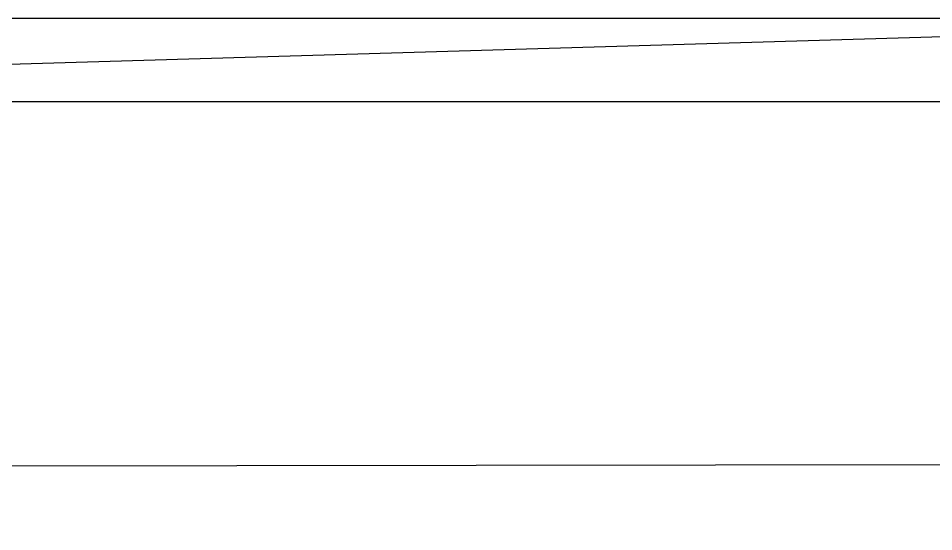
# Model space of a CAD drawing. Header units: metres. Extents: x 45 to 1207, y 17 to 801.
# Drawn here: x 964.68 to 980.52, y 17.04 to 25.92 of the extents above; entities that cross this region are included whole.
import ezdxf

# ---------------------------------------------------------------- set-up
doc = ezdxf.new("R2010")
doc.units = ezdxf.units.M

msp = doc.modelspace()

# ---------------------------------------------------------------- linework, layer by layer
for p, q in [((942.48, 24.48), (991.44, 25.92)), ((942.48, 24.48), (991.44, 25.92)), ((942.48, 25.92), (991.44, 25.92)), ((942.48, 24.48), (991.44, 24.48)), ((53.04, 17.04), (1205.04, 18.48)), ((53.04, 17.04), (1205.04, 18.48))]:
    msp.add_line(p, q)

doc.saveas('drawing.dxf')
